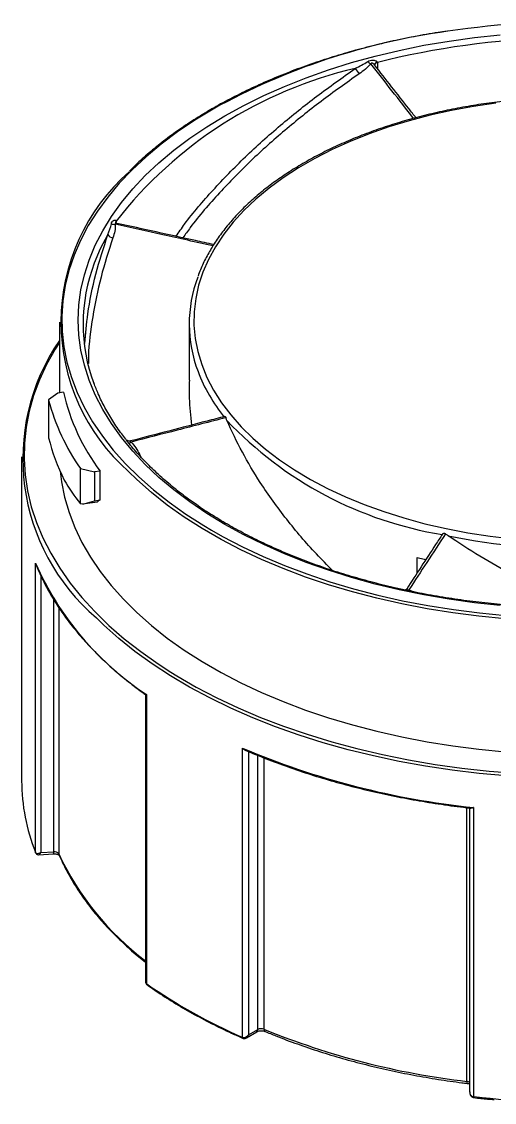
# Model space of a CAD drawing. Header units: millimetres. Extents: x 2517 to 6633, y 792 to 3241.
# Drawn here: x 3250.57 to 3266.59, y 891.4 to 928.03 of the extents above; entities that cross this region are included whole.
import ezdxf

# ---------------------------------------------------------------- set-up
doc = ezdxf.new("R2010")
doc.units = ezdxf.units.MM
doc.layers.add('实线', color=7, linetype='Continuous', lineweight=25)

msp = doc.modelspace()

# ---------------------------------------------------------------- linework, layer by layer
at = {"layer": '实线'}
for p, q in [((3262.6265, 926.6433), (3262.6265, 926.4352)), ((3253.7672, 921.2635), (3253.7672, 921.2321)), ((3251.846, 917.8483), (3251.846, 915.4498)), ((3256.246, 917.783), (3256.246, 915.8742)), ((3251.7973, 915.4422), (3251.4811, 915.2052)), ((3251.9833, 915.471), (3251.7973, 915.4422)), ((3251.4811, 915.2052), (3251.4811, 913.9269)), ((3254.2631, 913.6658), (3254.1959, 913.7451)), ((3250.566, 913.2757), (3250.566, 902.3014)), ((3254.5615, 913.3691), (3254.6223, 913.2622)), ((3252.5605, 912.8797), (3253.0396, 912.7657)), ((3252.5605, 911.6864), (3252.5605, 912.8797)), ((3253.2257, 912.7945), (3253.0396, 912.7657)), ((3253.0396, 912.7657), (3253.0396, 911.7908)), ((3253.2257, 911.8196), (3253.2257, 912.7945)), ((3252.6393, 911.6713), (3252.5605, 911.6864)), ((3252.6393, 911.6713), (3253.0396, 911.7908)), ((3253.1246, 911.7464), (3252.6393, 911.6713)), ((3253.0396, 911.7908), (3253.2257, 911.8196)), ((3263.972, 909.3401), (3263.972, 909.8691)), ((3251.0405, 899.8737), (3251.0405, 909.6718)), ((3251.2132, 909.2689), (3251.2132, 899.8673)), ((3263.6951, 908.7744), (3263.8912, 908.6975)), ((3251.656, 899.8942), (3251.656, 908.4357)), ((3251.8279, 908.1748), (3251.8279, 899.8247)), ((3254.7641, 905.2269), (3254.7641, 895.5017)), ((3254.8, 905.222), (3254.8, 895.4239)), ((3258.0502, 893.612), (3258.0502, 903.41)), ((3258.2618, 903.2903), (3258.2618, 893.6864)), ((3258.5711, 893.8712), (3258.5711, 903.1631)), ((3258.7802, 903.0801), (3258.7802, 893.8818)), ((3265.6602, 892.1135), (3265.6602, 901.3886)), ((3265.755, 901.3779), (3265.755, 891.7493)), ((3265.8848, 901.3963), (3265.8848, 891.5983)), ((3251.1413, 899.7955), (3251.649, 899.8263)), ((3251.2132, 899.8673), (3251.656, 899.8942)), ((3254.8102, 895.3934), (3254.8256, 895.3805)), ((3258.1899, 893.5899), (3258.5381, 893.7981)), ((3258.2618, 893.6864), (3258.5711, 893.8712)), ((3265.8836, 891.5665), (3265.9055, 891.5622))]:
    msp.add_line(p, q, dxfattribs=at)
at = {"layer": '实线', "flags": 128}
for points in [[(3257.4535, 924.8368), (3258.0975, 925.1896), (3258.7727, 925.5225), (3259.4772, 925.8346), (3260.2089, 926.1249), (3260.966, 926.3927), (3261.7463, 926.6373), (3262.5477, 926.858), (3263.3681, 927.0542), (3264.2051, 927.2253), (3265.0564, 927.3708), (3265.9198, 927.4905), (3266.7929, 927.5839)], [(3266.6395, 925.2651), (3265.8829, 925.155), (3265.1392, 925.0191), (3264.4108, 924.8576), (3263.7004, 924.6714), (3263.0106, 924.4609), (3262.3439, 924.227), (3261.7026, 923.9705), (3261.089, 923.6924), (3260.5053, 923.3935), (3259.9536, 923.075), (3259.4359, 922.7381), (3258.954, 922.3838), (3258.5097, 922.0136), (3258.1046, 921.6287), (3257.74, 921.2305), (3257.4174, 920.8204), (3257.1378, 920.3999), (3256.9022, 919.9706), (3256.7116, 919.5338), (3256.5665, 919.0913), (3256.4676, 918.6445), (3256.4151, 918.1951), (3256.4093, 917.7447), (3256.4501, 917.295), (3256.5375, 916.8474), (3256.671, 916.4037), (3256.8503, 915.9653), (3257.0747, 915.5339), (3257.3434, 915.1111), (3257.6554, 914.6983), (3258.0096, 914.297), (3258.4047, 913.9086), (3258.8394, 913.5346), (3259.312, 913.1762), (3259.8209, 912.8349), (3260.3643, 912.5116), (3260.9402, 912.2078), (3261.5465, 911.9243), (3262.1811, 911.6623), (3262.8417, 911.4227), (3263.526, 911.2063), (3264.2314, 911.0139), (3264.9555, 910.8463), (3265.6957, 910.7039), (3266.4493, 910.5873), (3267.2137, 910.497)], [(3257.0575, 925.0654), (3256.4362, 924.6877), (3255.8493, 924.2921), (3255.2986, 923.8796), (3254.7853, 923.4513), (3254.311, 923.0082), (3253.8767, 922.5517), (3253.4838, 922.0829), (3253.1332, 921.603), (3252.8258, 921.1133), (3252.5625, 920.6151), (3252.344, 920.1098), (3252.1708, 919.5987), (3252.0435, 919.083), (3251.9623, 918.5643), (3251.9274, 918.0439), (3251.9391, 917.5231), (3251.9971, 917.0033), (3252.1014, 916.486), (3252.2517, 915.9724), (3252.4476, 915.464), (3252.6886, 914.9621), (3252.974, 914.468), (3253.3031, 913.9831), (3253.675, 913.5086), (3254.0888, 913.0457), (3254.5432, 912.5958), (3255.0372, 912.16), (3255.5694, 911.7394), (3256.1383, 911.3352), (3256.7426, 910.9484), (3257.0076, 910.7908)], [(3266.7929, 908.2434), (3265.9198, 908.3368), (3265.0564, 908.4565), (3264.2051, 908.6021), (3263.3681, 908.7732), (3262.5477, 908.9693), (3261.7463, 909.19), (3260.966, 909.4346), (3260.2089, 909.7024), (3259.4772, 909.9927), (3258.7727, 910.3048), (3258.0975, 910.6377), (3257.4535, 910.9905), (3256.8423, 911.3623), (3256.2656, 911.7521), (3255.7251, 912.1588), (3255.2221, 912.5812), (3254.7582, 913.0183), (3254.3345, 913.4687), (3253.9523, 913.9314), (3253.6125, 914.4049), (3253.3161, 914.8881), (3253.0639, 915.3796), (3252.8566, 915.878), (3252.6948, 916.382), (3252.5789, 916.8902), (3252.5092, 917.4012), (3252.486, 917.9137), (3252.5092, 918.4261), (3252.5789, 918.9371), (3252.6948, 919.4453), (3252.8566, 919.9493), (3253.0639, 920.4477), (3253.3161, 920.9392), (3253.6125, 921.4224), (3253.9523, 921.8959), (3254.3345, 922.3586), (3254.7582, 922.8091), (3255.2221, 923.2461), (3255.7251, 923.6685), (3256.2656, 924.0752), (3256.8423, 924.465), (3257.4535, 924.8368)], [(3253.7565, 921.2313), (3253.7588, 921.2487), (3253.7672, 921.2666)], [(3253.7672, 921.2635), (3253.7588, 921.246), (3253.7565, 921.232)], [(3253.4886, 920.8159), (3253.2346, 920.3276), (3253.031, 919.8474)], [(3251.846, 917.1564), (3251.701, 916.9255), (3251.4135, 916.4105), (3251.1709, 915.8878), (3250.9737, 915.3587), (3250.8225, 914.8247), (3250.7175, 914.2869), (3250.6591, 913.7468), (3250.6475, 913.2057), (3250.6825, 912.665), (3250.7642, 912.1259), (3250.8924, 911.5898), (3251.0666, 911.0581), (3251.2866, 910.5321), (3251.5517, 910.013), (3251.8613, 909.5022), (3252.2146, 909.001), (3252.6108, 908.5106), (3253.0488, 908.0321), (3253.5276, 907.5669), (3254.0459, 907.116), (3254.6026, 906.6806), (3255.1961, 906.2617), (3255.6292, 905.9812)], [(3254.5615, 913.3691), (3254.5342, 913.3626), (3254.5305, 913.362)], [(3251.8719, 912.7902), (3251.9174, 912.4265), (3252.0222, 911.9068), (3252.1732, 911.3909), (3252.37, 910.8802), (3252.6121, 910.376), (3252.8988, 909.8797), (3253.2294, 909.3925), (3253.603, 908.9158), (3254.0186, 908.4509), (3254.4752, 907.9989), (3254.9714, 907.5611), (3255.506, 907.1386), (3256.0776, 906.7325), (3256.6846, 906.344), (3257.3255, 905.974), (3257.9985, 905.6236), (3258.7019, 905.2936), (3259.4337, 904.985), (3260.1921, 904.6985), (3260.9751, 904.435), (3261.7805, 904.1951), (3262.6062, 903.9794), (3263.4501, 903.7885), (3264.3099, 903.623), (3265.1833, 903.4833), (3266.068, 903.3697), (3266.9616, 903.2825)], [(3266.9616, 907.7898), (3266.068, 907.877), (3265.1833, 907.9906), (3264.3099, 908.1303), (3263.4501, 908.2958), (3262.6062, 908.4867), (3261.7805, 908.7024), (3260.9751, 908.9423), (3260.1921, 909.2059), (3259.4337, 909.4923), (3258.7019, 909.8009), (3257.9985, 910.1309), (3257.3255, 910.4813), (3256.6846, 910.8513), (3256.0776, 911.2398), (3255.506, 911.6459), (3254.9714, 912.0684), (3254.4752, 912.5062), (3254.1916, 912.7806)], [(3257.0076, 910.7908), (3257.3806, 910.5802), (3258.0505, 910.2313), (3258.7507, 909.9028), (3259.4792, 909.5956), (3260.2342, 909.3105), (3261.0136, 909.0481), (3261.8153, 908.8093), (3262.6373, 908.5946), (3263.4774, 908.4046), (3264.3332, 908.2398), (3265.2027, 908.1007), (3266.0833, 907.9876), (3266.9729, 907.9008)], [(3263.972, 909.8691), (3264.2171, 909.8063), (3264.2672, 909.7939)], [(3267.001, 902.4683), (3266.0781, 902.5513), (3265.1635, 902.6606), (3264.2594, 902.7958), (3263.368, 902.9567), (3262.4915, 903.1429), (3261.6319, 903.3538), (3260.7915, 903.5891), (3259.9723, 903.848), (3259.1763, 904.13), (3258.4054, 904.4344), (3257.6615, 904.7604), (3256.9464, 905.1072), (3256.262, 905.4741), (3255.6098, 905.86), (3254.9914, 906.2641), (3254.4085, 906.6853), (3253.8623, 907.1227), (3253.3543, 907.5751), (3253.0995, 907.822)], [(3255.6292, 905.9812), (3255.8251, 905.8605), (3256.4879, 905.4779), (3257.183, 905.1148), (3257.9085, 904.7721), (3258.6628, 904.4508), (3259.4438, 904.1515), (3260.2497, 903.8751), (3261.0785, 903.6223), (3261.928, 903.3936), (3262.7963, 903.1896), (3263.6811, 903.0109), (3264.5802, 902.8578), (3265.4914, 902.7308), (3266.4125, 902.6302), (3267.3411, 902.5563)], [(3251.0419, 899.8596), (3251.0398, 899.8662), (3251.0383, 899.8787)], [(3251.0405, 899.8737), (3251.0424, 899.8604), (3251.0465, 899.8492)], [(3251.8363, 899.7835), (3251.8309, 899.7997), (3251.8279, 899.8247)], [(3265.8943, 891.5968), (3265.8946, 891.5849), (3265.8955, 891.5752), (3265.8969, 891.5681), (3265.8987, 891.5639), (3265.9006, 891.5626)]]:
    msp.add_lwpolyline(points, dxfattribs=at)
at = {"layer": '实线'}
for centre, radius, start, end in [((3269.4375, 898.1699), 29.8584, 88.11963, 98.51201), ((3268.0807, 905.0968), 22.8091, 97.71695, 118.90001), ((3269.4592, 899.2428), 28.2427, 79.30682, 104.0006), ((3262.5764, 926.9516), 0.3919, 224.96101, 244.65108), ((3262.6381, 926.5382), 0.1089, 96.15509, 168.39151), ((3262.6357, 926.5375), 0.1062, 95.00057, 169.07478), ((3265.1627, 912.3499), 14.4695, 103.12388, 141.95748), ((3262.9849, 927.0793), 1.2781, 209.93572, 220.09495), ((3258.6524, 917.8494), 6.7521, 131.16375, 228.65028), ((3253.7104, 921.4121), 0.2545, 246.4929, 277.27558), ((3253.6817, 920.9224), 0.2206, 208.87666, 264.62367), ((3258.4179, 917.7832), 5.7689, 159.03341, 200.69643), ((3260.7642, 917.7828), 4.5169, 159.44375, 200.94223), ((3257.6934, 913.2176), 7.0863, 145.60599, 229.58791), ((3261.9232, 918.2327), 5.7601, 201.00198, 218.81813), ((3258.9311, 917.0692), 7.1292, 192.95464, 216.84227), ((3258.5783, 917.0861), 7.3422, 194.84357, 214.95332), ((3266.9114, 923.4102), 12.9346, 223.47014, 260.71716), ((3254.1959, 913.8604), 0.1153, 270.01368, 313.71243), ((3269.4354, 932.3266), 22.1669, 258.51915, 284.32937), ((3260.511, 913.8601), 10.3553, 203.85719, 236.52968), ((3263.7916, 908.767), 0.0968, 175.62883, 196.62157), ((3268.6726, 928.4905), 27.2372, 247.04572, 264.1254), ((3257.1298, 902.3237), 6.5638, 180.19462, 201.86929), ((3251.4998, 899.8761), 0.1572, 341.55184, 6.60949), ((3251.6858, 899.7203), 0.1764, 36.28557, 99.71911), ((3260.6261, 903.9432), 9.7144, 205.08474, 232.8839), ((3254.8341, 895.4173), 0.0348, 169.04472, 225.4636), ((3254.8482, 895.416), 0.0422, 175.80373, 231.42104), ((3265.2574, 910.3617), 18.2348, 235.02992, 246.69246), ((3258.4903, 893.8637), 0.0812, 306.08635, 5.36559), ((3258.6871, 893.6508), 0.2491, 68.05509, 117.74669), ((3258.8524, 893.8702), 0.0731, 170.84463, 236.76039), ((3268.6788, 918.126), 26.187, 247.79038, 263.38072), ((3258.0789, 893.6093), 0.0369, 171.23306, 236.75585), ((3258.092, 893.6105), 0.0418, 177.93123, 245.28045), ((3265.7502, 892.096), 0.0917, 169.02271, 213.78641), ((3265.6434, 891.9223), 0.192, 54.45334, 84.97745), ((3265.9464, 891.5792), 0.0644, 162.77542, 192.41705), ((3269.4443, 923.8577), 32.4556, 263.72039, 271.6563)]:
    msp.add_arc(centre, radius, start, end, dxfattribs=at)
for centre, major_axis, ratio, start_param, end_param in [((3269.446, 915.4298), (18.1599, -0.103), 0.5910425, 3.291666, 3.4287711), ((3269.446, 915.3956), (18.1585, 0.4526), 0.5080497, 3.4127571, 3.5058058), ((3269.446, 913.8033), (17.5825, 3.8816), 0.2020054, 2.6984372, 2.7135068), ((3251.1965, 899.9592), (0.1535, 0.0903), 0.5003717, 3.0798208, 4.5306716), ((3251.1965, 899.9592), (0.0632, 0.1625), 0.3151061, 3.2856243, 4.2384258), ((3254.9241, 895.5471), (0.1407, 0.1063), 0.7172505, 2.6448942, 3.3278001), ((3258.1467, 893.7505), (0.1407, 0.1063), 0.7172505, 3.5676911, 5.0185419), ((3258.1467, 893.7505), (0.0204, 0.1754), 0.7194871, 3.6500636, 4.4225022), ((3265.915, 891.7539), (0.1381, 0.0836), 0.9678817, 2.5419033, 3.9927541)]:
    msp.add_ellipse(centre, major_axis=major_axis, ratio=ratio, start_param=start_param, end_param=end_param, dxfattribs=at)
for points, knots in [([(3264.9879, 927.7075), (3264.8883, 927.6932), (3264.5116, 927.639), (3263.869, 927.521), (3263.0624, 927.3538), (3262.2716, 927.1625), (3261.4976, 926.9496), (3260.7424, 926.715), (3260.0078, 926.4594), (3259.2955, 926.1833), (3258.6071, 925.8876), (3257.9447, 925.5725), (3257.4179, 925.2972), (3257.1158, 925.1253), (3257.0175, 925.0694)], [0, 0, 0, 0, 0.0331316, 0.1253457, 0.2175633, 0.3097849, 0.4020111, 0.4942424, 0.5864792, 0.6787218, 0.7709703, 0.8632248, 0.955485, 1, 1, 1, 1]), ([(3262.2991, 926.6746), (3262.3511, 926.7084), (3262.4135, 926.7253), (3262.5077, 926.7212), (3262.5392, 926.7155), (3262.5819, 926.6984), (3262.5955, 926.6912), (3262.6175, 926.6724), (3262.6259, 926.6601), (3262.6264, 926.6465)], [0, 0, 0, 0, 0.5, 0.5, 0.75, 0.75, 0.875, 0.875, 1, 1, 1, 1]), ([(3255.7996, 920.7516), (3255.8958, 920.8899), (3256.273, 921.432), (3257.0541, 922.3339), (3258.136, 923.4543), (3259.3188, 924.5126), (3260.5652, 925.5124), (3261.4389, 926.1311), (3261.8773, 926.4415)], [0, 0, 0, 0, 0.0634068, 0.2485053, 0.4389518, 0.6293984, 0.8140552, 1, 1, 1, 1]), ([(3262.4086, 926.5974), (3262.3513, 926.5334), (3262.2873, 926.4743), (3262.1525, 926.3612), (3262.0812, 926.3073), (3262.0072, 926.2561)], [0, 0, 0, 0, 0.5, 0.5, 1, 1, 1, 1]), ([(3262.526, 926.5627), (3262.5246, 926.5647), (3262.5117, 926.5832), (3262.4856, 926.6038), (3262.4556, 926.6207), (3262.4385, 926.6237), (3262.4297, 926.623), (3262.4221, 926.6197), (3262.4137, 926.6115), (3262.4106, 926.6031), (3262.4086, 926.5974)], [0, 0, 0, 0, 0.0456149, 0.420842, 0.6252827, 0.6893958, 0.7399206, 0.7905635, 0.858501, 1, 1, 1, 1]), ([(3263.8516, 924.7468), (3263.6079, 925.06), (3263.1272, 925.6778), (3262.6459, 926.2937), (3262.4086, 926.5974)], [0, 0, 0, 0, 0.5068547, 1, 1, 1, 1]), ([(3263.9333, 924.7701), (3263.8526, 924.8732), (3263.3835, 925.472), (3262.9145, 926.0688), (3262.5262, 926.5629)], [0, 0, 0, 0, 0.1721811, 1, 1, 1, 1]), ([(3262.0072, 926.2561), (3261.5745, 925.9497), (3260.7061, 925.3347), (3259.4789, 924.3508), (3258.3219, 923.3181), (3257.2535, 922.2187), (3256.4874, 921.3457), (3256.1168, 920.8169), (3256.0349, 920.7001)], [0, 0, 0, 0, 0.1876277, 0.3765655, 0.5643105, 0.7520555, 0.9452084, 1, 1, 1, 1]), ([(3281.3837, 921.0653), (3281.3084, 921.158), (3281.1269, 921.3815), (3280.7961, 921.7224), (3280.399, 922.0887), (3279.9658, 922.4407), (3279.4995, 922.778), (3279.0014, 923.0993), (3278.4731, 923.4036), (3277.9163, 923.6899), (3277.3328, 923.9575), (3276.7246, 924.2054), (3276.0934, 924.433), (3275.4413, 924.6395), (3274.7704, 924.8243), (3274.0828, 924.987), (3273.3806, 925.1268), (3272.6661, 925.2436), (3271.9415, 925.3368), (3271.2091, 925.4063), (3270.4711, 925.4518), (3269.7299, 925.4731), (3268.9878, 925.4703), (3268.2472, 925.4432), (3267.5103, 925.3921), (3266.7795, 925.317), (3266.0571, 925.2183), (3265.3453, 925.0961), (3264.6464, 924.9508), (3263.9626, 924.783), (3263.296, 924.593), (3262.6486, 924.3815), (3262.0227, 924.1491), (3261.42, 923.8965), (3260.8426, 923.6244), (3260.2922, 923.3337), (3259.7706, 923.0252), (3259.2795, 922.6999), (3258.8205, 922.3587), (3258.3951, 922.0026), (3258.0049, 921.6328), (3257.6499, 921.2508), (3257.3369, 920.8564), (3257.1386, 920.5838), (3257.0562, 920.4407), (3257.053, 920.4352)], [0, 0, 0, 0, 0.0169611, 0.0408739, 0.0648096, 0.0887615, 0.1127238, 0.1366919, 0.1606621, 0.1846314, 0.2085984, 0.232562, 0.2565218, 0.2804777, 0.3044299, 0.3283784, 0.3523237, 0.3762661, 0.4002063, 0.4241445, 0.4480814, 0.4720176, 0.4959534, 0.5198894, 0.543826, 0.5677638, 0.5917033, 0.615645, 0.6395894, 0.6635371, 0.6874885, 0.7114442, 0.7354043, 0.7593693, 0.7833391, 0.8073135, 0.8312922, 0.8552739, 0.879257, 0.9032381, 0.9272133, 0.9511775, 0.9751245, 0.9990469, 1, 1, 1, 1]), ([(3257.0175, 925.0694), (3256.9118, 925.0074), (3256.6053, 924.8277), (3256.121, 924.5174), (3255.5757, 924.1339), (3255.0647, 923.7349), (3254.6106, 923.346), (3254.3444, 923.0843), (3254.2235, 922.9654)], [0, 0, 0, 0, 0.0982087, 0.284791, 0.4713934, 0.6579945, 0.8445869, 1, 1, 1, 1]), ([(3253.6089, 921.1787), (3253.6185, 921.2272), (3253.642, 921.2646), (3253.6931, 921.2952), (3253.7121, 921.3016), (3253.7387, 921.3011), (3253.7474, 921.2992), (3253.7615, 921.289), (3253.767, 921.2801), (3253.7672, 921.2666)], [0, 0, 0, 0, 0.5, 0.5, 0.75, 0.75, 0.875, 0.875, 1, 1, 1, 1]), ([(3253.7427, 921.1596), (3253.7457, 921.0827), (3253.7371, 921.0062), (3253.7081, 920.8539), (3253.6872, 920.778), (3253.661, 920.7028)], [0, 0, 0, 0, 0.5, 0.5, 1, 1, 1, 1]), ([(3253.7911, 921.1897), (3253.7858, 921.1914), (3253.7708, 921.1964), (3253.7513, 921.1961), (3253.7382, 921.1921), (3253.7335, 921.1881), (3253.7317, 921.1825), (3253.7338, 921.1728), (3253.7391, 921.1649), (3253.7427, 921.1596)], [0, 0, 0, 0, 0.1598981, 0.4564531, 0.5494503, 0.6227385, 0.6962003, 0.7947536, 1, 1, 1, 1]), ([(3257.049, 920.4282), (3256.4846, 920.5539), (3255.9201, 920.6791), (3255.3556, 920.8039), (3254.818, 920.9228), (3254.2803, 921.0413), (3253.7427, 921.1596)], [0, 0, 0, 0, 0.0022615971, 0.0022615971, 0.0022615971, 0.0044154381, 0.0044154381, 0.0044154381, 0.0044154381]), ([(3253.7917, 921.192), (3253.7887, 921.1924), (3253.7759, 921.1944), (3253.757, 921.2212), (3253.7567, 921.23), (3253.7567, 921.2314)], [0, 0, 0, 0, 0.2074501, 0.8737852, 1, 1, 1, 1]), ([(3257.0773, 920.4711), (3256.8711, 920.5165), (3255.7758, 920.7578), (3254.6805, 920.997), (3253.7914, 921.1911)], [0, 0, 0, 0, 0.1882868, 1, 1, 1, 1]), ([(3252.7057, 917.1145), (3252.735, 917.4502), (3252.8033, 918.2353), (3253.0619, 919.4703), (3253.346, 920.3663), (3253.4886, 920.8159)], [0, 0, 0, 0, 0.2712294, 0.6343482, 1, 1, 1, 1]), ([(3253.661, 920.7028), (3253.5173, 920.2587), (3253.2287, 919.3673), (3252.9658, 918.025), (3252.8313, 917.0479), (3252.8292, 916.5208), (3252.8289, 916.4415)], [0, 0, 0, 0, 0.3139971, 0.6301866, 0.94438, 1, 1, 1, 1]), ([(3257.053, 920.4352), (3256.9745, 920.3039), (3256.8143, 920.0359), (3256.6484, 919.6908), (3256.5721, 919.4763), (3256.5464, 919.4041)], [0, 0, 0, 0, 0.3894074, 0.7943282, 1, 1, 1, 1]), ([(3254.1036, 913.8737), (3254.0556, 913.9337), (3253.8918, 914.1386), (3253.6521, 914.4978), (3253.3858, 914.95), (3253.1723, 915.3781), (3253.0656, 915.6572), (3253.0182, 915.7811)], [0, 0, 0, 0, 0.09830705, 0.33540911, 0.57272248, 0.81029764, 1, 1, 1, 1]), ([(3256.3398, 914.3571), (3256.3048, 914.6596), (3256.2463, 915.165), (3256.2597, 915.671), (3256.2651, 915.8741)], [0, 0, 0, 0, 0.5985947, 1, 1, 1, 1]), ([(3257.4535, 914.6459), (3257.2532, 914.5941), (3256.1896, 914.3191), (3255.126, 914.042), (3254.2627, 913.8172)], [0, 0, 0, 0, 0.1883191, 1, 1, 1, 1]), ([(3257.4925, 914.6055), (3256.9432, 914.4649), (3256.3939, 914.3237), (3255.8447, 914.1822), (3255.3216, 914.0475), (3254.7986, 913.9124), (3254.2756, 913.7771)], [0, 0, 0, 0, 0.0022615971, 0.0022615971, 0.0022615971, 0.0044154381, 0.0044154381, 0.0044154381, 0.0044154381]), ([(3257.4536, 914.6454), (3257.4574, 914.646), (3257.4659, 914.6474), (3257.4786, 914.6384), (3257.4876, 914.6234), (3257.4911, 914.6108), (3257.4925, 914.6055)], [0, 0, 0, 0, 0.2400456, 0.5320311, 0.8036522, 1, 1, 1, 1]), ([(3261.1092, 909.4267), (3260.9242, 909.6123), (3260.3696, 910.1685), (3259.5314, 911.1556), (3258.7004, 912.3122), (3258.0288, 913.4331), (3257.6928, 914.1513), (3257.5244, 914.5115)], [0, 0, 0, 0, 0.1221151, 0.3660512, 0.6123248, 0.8055834, 1, 1, 1, 1]), ([(3254.1959, 913.7451), (3254.1844, 913.7576), (3254.1616, 913.7821), (3254.1354, 913.8141), (3254.115, 913.8441), (3254.1043, 913.8658), (3254.1006, 913.8696), (3254.0996, 913.8706)], [0, 0, 0, 0, 0.2128576, 0.4212676, 0.6220717, 0.9000984, 1, 1, 1, 1]), ([(3254.2617, 913.8184), (3254.2596, 913.8175), (3254.2399, 913.809), (3254.2007, 913.8119), (3254.1551, 913.8252), (3254.1215, 913.8469), (3254.1071, 913.8635), (3254.1007, 913.8709)], [0, 0, 0, 0, 0.0383525, 0.3498912, 0.6055705, 0.824941, 1, 1, 1, 1]), ([(3254.2631, 913.8156), (3254.2596, 913.8153), (3254.2501, 913.8145), (3254.2409, 913.8074), (3254.2393, 913.7998), (3254.2414, 913.7952), (3254.2466, 913.7904), (3254.2579, 913.7839), (3254.2684, 913.7798), (3254.2756, 913.7771)], [0, 0, 0, 0, 0.1719161, 0.4642268, 0.5558961, 0.6281367, 0.7005464, 0.7976838, 1, 1, 1, 1]), ([(3263.6835, 908.7413), (3263.5435, 908.7702), (3263.1409, 908.8532), (3262.4921, 909.0148), (3261.7385, 909.2238), (3261.0047, 909.4551), (3260.2918, 909.7068), (3259.6018, 909.9785), (3258.9363, 910.2695), (3258.2969, 910.5791), (3257.6854, 910.9063), (3257.103, 911.2504), (3256.5514, 911.6105), (3256.0318, 911.9857), (3255.5457, 912.375), (3255.0931, 912.7772), (3254.6798, 913.1924), (3254.4044, 913.4901), (3254.2781, 913.6516), (3254.2654, 913.668)], [0, 0, 0, 0, 0.0341031, 0.0980601, 0.16201, 0.2259522, 0.289886, 0.3538112, 0.4177274, 0.4816348, 0.5455341, 0.6094262, 0.6733132, 0.737198, 0.8010832, 0.8649738, 0.9288765, 0.9927999, 1, 1, 1, 1]), ([(3254.2756, 913.7771), (3254.3371, 913.7156), (3254.3889, 913.6494), (3254.4828, 913.5127), (3254.5245, 913.4417), (3254.5615, 913.3691)], [0, 0, 0, 0, 0.5, 0.5, 1, 1, 1, 1]), ([(3264.8316, 910.6595), (3264.7551, 910.5423), (3264.3514, 909.9237), (3263.9476, 909.303), (3263.6203, 908.7998)], [0, 0, 0, 0, 0.1893976, 1, 1, 1, 1]), ([(3264.9383, 910.6693), (3264.7258, 910.3465), (3264.5135, 910.0233), (3264.3013, 909.6997), (3264.0991, 909.3915), (3263.8971, 909.083), (3263.6951, 908.7744)], [0, 0, 0, 0, 0.0022615971, 0.0022615971, 0.0022615971, 0.0044154381, 0.0044154381, 0.0044154381, 0.0044154381]), ([(3264.8322, 910.6592), (3264.8329, 910.6607), (3264.8365, 910.6684), (3264.851, 910.6795), (3264.8736, 910.6892), (3264.8995, 910.6898), (3264.9219, 910.682), (3264.9334, 910.6731), (3264.9383, 910.6693)], [0, 0, 0, 0, 0.0465016, 0.2433113, 0.4511406, 0.6620177, 0.8581927, 1, 1, 1, 1]), ([(3269.7143, 908.1547), (3269.3525, 908.299), (3268.5073, 908.6361), (3267.2931, 909.2297), (3266.0852, 909.899), (3265.378, 910.368), (3265.0233, 910.6033)], [0, 0, 0, 0, 0.2252551, 0.52622449, 0.76240465, 1, 1, 1, 1]), ([(3251.0533, 909.6336), (3251.0514, 909.6369), (3251.0449, 909.6481), (3251.0425, 909.6616), (3251.0406, 909.6711), (3251.0405, 909.6718)], [0, 0, 0, 0, 0.2832906, 0.9464983, 1, 1, 1, 1]), ([(3251.0527, 909.6332), (3251.0819, 909.5612), (3251.1788, 909.3223), (3251.3734, 908.9208), (3251.6506, 908.4321), (3251.9679, 907.9515), (3252.3236, 907.4801), (3252.7174, 907.0189), (3253.1482, 906.569), (3253.6149, 906.1313), (3254.1173, 905.7071), (3254.5078, 905.4063), (3254.7305, 905.2472), (3254.7668, 905.2213)], [0, 0, 0, 0, 0.0446914, 0.1484116, 0.2521764, 0.3559973, 0.4598688, 0.563784, 0.6677348, 0.7717135, 0.8757126, 0.9797259, 1, 1, 1, 1]), ([(3276.5755, 909.068), (3276.4848, 909.0428), (3276.1431, 908.9476), (3275.5323, 908.8051), (3274.7456, 908.6409), (3273.9445, 908.5008), (3273.1325, 908.3835), (3272.3112, 908.2897), (3271.4828, 908.2194), (3270.6493, 908.173), (3269.8128, 908.1505), (3268.9754, 908.152), (3268.1391, 908.1775), (3267.3061, 908.2268), (3266.4785, 908.3001), (3265.6581, 908.3966), (3264.8479, 908.5177), (3264.1887, 908.6324), (3263.8055, 908.715), (3263.6835, 908.7413)], [0, 0, 0, 0, 0.0228165, 0.0859759, 0.1491415, 0.2123128, 0.2754889, 0.3386692, 0.4018528, 0.4650389, 0.5282265, 0.5914151, 0.6546036, 0.7177908, 0.780976, 0.8441583, 0.9073369, 0.9705108, 1, 1, 1, 1]), ([(3263.6197, 908.8001), (3263.6188, 908.7985), (3263.6126, 908.7872), (3263.5896, 908.7688), (3263.5743, 908.7646), (3263.5691, 908.7632)], [0, 0, 0, 0, 0.0960545, 0.6931682, 1, 1, 1, 1]), ([(3263.6206, 908.7995), (3263.621, 908.8002), (3263.6226, 908.8033), (3263.627, 908.7934), (3263.6373, 908.7826), (3263.6483, 908.7772), (3263.656, 908.7749), (3263.6651, 908.7736), (3263.679, 908.7731), (3263.6886, 908.7739), (3263.6951, 908.7744)], [0, 0, 0, 0, 0.0894168, 0.4474301, 0.6424866, 0.7036547, 0.7518595, 0.8001783, 0.8650009, 1, 1, 1, 1]), ([(3254.8, 905.222), (3254.7996, 905.2219), (3254.7944, 905.2208), (3254.779, 905.218), (3254.7717, 905.2198), (3254.7666, 905.2211)], [0, 0, 0, 0, 0.023315, 0.3123518, 1, 1, 1, 1]), ([(3258.1388, 903.3436), (3258.1346, 903.345), (3258.1093, 903.3532), (3258.0802, 903.3785), (3258.0573, 903.4018), (3258.0507, 903.4095), (3258.0502, 903.41)], [0, 0, 0, 0, 0.1231514, 0.7295506, 0.9798132, 1, 1, 1, 1]), ([(3258.1386, 903.343), (3258.2257, 903.3054), (3258.5499, 903.1655), (3259.1289, 902.9372), (3259.8833, 902.6665), (3260.6593, 902.417), (3261.4546, 902.1889), (3262.2675, 901.9826), (3263.0962, 901.7987), (3263.9389, 901.6374), (3264.7939, 901.4997), (3265.4152, 901.4162), (3265.7506, 901.3783), (3265.7958, 901.3732)], [0, 0, 0, 0, 0.0385676, 0.1435909, 0.2486156, 0.3536351, 0.4586496, 0.5636593, 0.6686647, 0.773666, 0.8786638, 0.9836585, 1, 1, 1, 1]), ([(3265.8848, 901.3963), (3265.8842, 901.396), (3265.8761, 901.3922), (3265.8502, 901.3813), (3265.8191, 901.3706), (3265.8008, 901.3738), (3265.796, 901.3746)], [0, 0, 0, 0, 0.0184307, 0.2468635, 0.800363, 1, 1, 1, 1]), ([(3251.0408, 899.8624), (3251.0417, 899.8598), (3251.0433, 899.8553), (3251.046, 899.8511), (3251.0471, 899.8494)], [0, 0, 0, 0, 0.5884764, 1, 1, 1, 1]), ([(3251.0463, 899.8495), (3251.0531, 899.8386), (3251.0665, 899.8173), (3251.0985, 899.8), (3251.1248, 899.7941), (3251.1383, 899.796), (3251.1418, 899.7965)], [0, 0, 0, 0, 0.3206742, 0.6324424, 0.9028257, 1, 1, 1, 1]), ([(3251.649, 899.8263), (3251.6631, 899.8267), (3251.6991, 899.8278), (3251.7532, 899.8201), (3251.8004, 899.8049), (3251.8298, 899.7891), (3251.839, 899.7785), (3251.8379, 899.7806), (3251.8376, 899.781)], [0, 0, 0, 0, 0.1480516, 0.3767686, 0.5765542, 0.7585728, 0.9547588, 1, 1, 1, 1]), ([(3251.8363, 899.7835), (3251.8751, 899.6967), (3251.9871, 899.4463), (3252.2031, 899.0374), (3252.4968, 898.5602), (3252.8301, 898.0918), (3253.2017, 897.6334), (3253.6103, 897.1857), (3254.0573, 896.7507), (3254.4426, 896.4066), (3254.6897, 896.2126), (3254.7641, 896.1542)], [0, 0, 0, 0, 0.0664866, 0.1917786, 0.3171727, 0.4427026, 0.5683526, 0.6941033, 0.8199339, 0.9458249, 1, 1, 1, 1]), ([(3254.766, 895.5068), (3254.7653, 895.5026), (3254.7616, 895.4803), (3254.7724, 895.4426), (3254.7916, 895.4093), (3254.8064, 895.3956), (3254.8097, 895.3926)], [0, 0, 0, 0, 0.10059743, 0.52466079, 0.89341961, 1, 1, 1, 1]), ([(3254.8219, 895.383), (3254.9213, 895.3136), (3255.2097, 895.1122), (3255.7114, 894.791), (3256.3356, 894.4254), (3256.9896, 894.0777), (3257.5671, 893.797), (3257.9302, 893.6356), (3258.0587, 893.5784)], [0, 0, 0, 0, 0.1037561, 0.3008322, 0.4979194, 0.6950043, 0.8920836, 1, 1, 1, 1]), ([(3258.5381, 893.7981), (3258.5454, 893.802), (3258.5626, 893.8112), (3258.6064, 893.8249), (3258.6654, 893.833), (3258.7306, 893.8312), (3258.7817, 893.8208), (3258.8049, 893.8119), (3258.8123, 893.809)], [0, 0, 0, 0, 0.12873, 0.3020167, 0.4928062, 0.6963849, 0.901861, 1, 1, 1, 1]), ([(3258.8123, 893.809), (3258.9369, 893.7577), (3259.2981, 893.6088), (3259.914, 893.3776), (3260.6659, 893.1228), (3261.4382, 892.8896), (3262.2288, 892.678), (3263.0359, 892.4887), (3263.8576, 892.322), (3264.6775, 892.181), (3265.2855, 892.0936), (3265.6141, 892.0525), (3265.674, 892.045)], [0, 0, 0, 0, 0.06064336, 0.17581074, 0.29097303, 0.4061236, 0.52126272, 0.63639129, 0.75151013, 0.86662034, 0.97566755, 1, 1, 1, 1]), ([(3258.0544, 893.5804), (3258.0584, 893.5785), (3258.0649, 893.5753), (3258.0719, 893.574), (3258.0747, 893.5734)], [0, 0, 0, 0, 0.603729, 1, 1, 1, 1]), ([(3258.0745, 893.5725), (3258.0899, 893.5696), (3258.12, 893.564), (3258.1607, 893.5733), (3258.1818, 893.5868), (3258.1904, 893.5923)], [0, 0, 0, 0, 0.3869336, 0.750858, 1, 1, 1, 1]), ([(3265.674, 892.045), (3265.6874, 892.043), (3265.7187, 892.0382), (3265.7418, 892.029), (3265.755, 892.0237)], [0, 0, 0, 0, 0.4300149, 1, 1, 1, 1]), ([(3265.7553, 891.7611), (3265.7558, 891.7406), (3265.7569, 891.6965), (3265.7815, 891.6364), (3265.8221, 891.5907), (3265.8589, 891.5712), (3265.8796, 891.5663), (3265.8834, 891.5654)], [0, 0, 0, 0, 0.2417125, 0.5211996, 0.7499251, 0.952926, 1, 1, 1, 1]), ([(3265.9006, 891.5626), (3266.0535, 891.5458), (3266.2824, 891.5205), (3266.5132, 891.5024), (3266.5897, 891.4964)], [0, 0, 0, 0, 0.668349, 1, 1, 1, 1])]:
    msp.add_open_spline(points, degree=3, knots=knots, dxfattribs=at)
for points in [[(3261.8773, 926.4415), (3262.0237, 926.5133), (3262.1672, 926.5891), (3262.2991, 926.6746)], [(3262.6264, 926.6465), (3262.6265, 926.6454), (3262.6265, 926.6444), (3262.6265, 926.6433)], [(3253.4886, 920.8159), (3253.5399, 920.935), (3253.5848, 921.0559), (3253.6089, 921.1787)], [(3253.7672, 921.2666), (3253.7672, 921.2656), (3253.7672, 921.2646), (3253.7672, 921.2635)], [(3257.5244, 914.5115), (3257.5108, 914.5424), (3257.5001, 914.5737), (3257.4925, 914.6055)], [(3265.0233, 910.6033), (3264.9936, 910.6238), (3264.9652, 910.6458), (3264.9383, 910.6693)], [(3251.0383, 899.8787), (3251.039, 899.8769), (3251.0398, 899.8752), (3251.0405, 899.8737)], [(3254.8, 895.4239), (3254.802, 895.4222), (3254.8041, 895.4206), (3254.8061, 895.4191)], [(3258.0425, 893.6149), (3258.045, 893.6138), (3258.0476, 893.6128), (3258.0502, 893.612)], [(3265.8848, 891.5983), (3265.888, 891.5977), (3265.8911, 891.5971), (3265.8943, 891.5968)]]:
    msp.add_open_spline(points, degree=3, dxfattribs=at)

doc.saveas('drawing.dxf')
